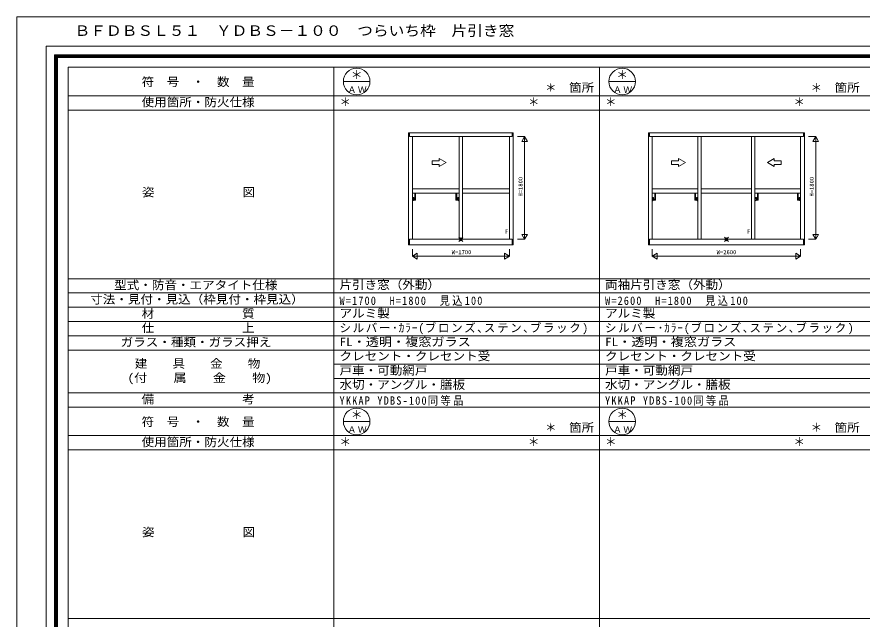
# Model space of a CAD drawing. Units: millimetres, scale not verified. Extents: x -14850 to 14850, y -10500 to 10500.
# Drawn here: x -14850 to -49, y -51 to 10500 of the extents above; entities that cross this region are included whole.
import ezdxf
from ezdxf.enums import TextEntityAlignment as Align

# ---------------------------------------------------------------- set-up
doc = ezdxf.new("R2010")
doc.units = ezdxf.units.MM
doc.header["$LTSCALE"] = 50
doc.layers.add('0-0_0', color=7, linetype='Continuous')
for name, color, linetype, lineweight in [('0-1_USER1', 7, 'Continuous', 9), ('0-2_YKK_ZWAK', 4, 'Continuous', 9), ('0-3_YKK_11', 3, 'Continuous', 9), ('0-4_YKK_12', 7, 'Continuous', 9), ('0-5_YSS_K', 2, 'Continuous', 9)]:
    doc.layers.add(name, color=color, linetype=linetype, lineweight=lineweight)
doc.styles.add('ＭＳ ゴシック', font='')
doc.styles.get('ＭＳ ゴシック').set_extended_font_data('MS Gothic')

msp = doc.modelspace()

# ---------------------------------------------------------------- linework, layer by layer
at = {"layer": '0-1_USER1'}
for p, q in [((-14850, 10500), (14850, 10500)), ((-14850, -10500), (-14850, 10500)), ((-14340.23, 9987.41), (14340.79, 9987.41)), ((-14340.23, -9999.25), (-14340.23, 9987.41)), ((-14190.23, 9837.97), (14190.23, 9837.97)), ((-14190.23, -9849.81), (-14190.23, 9837.97)), ((-14177.82, 9825.57), (14177.82, 9825.57)), ((-14177.82, -9837.41), (-14177.82, 9825.57)), ((-14164.85, 9812.59), (14165.42, 9812.59)), ((-14164.85, -9825), (-14164.85, 9812.59)), ((-14152.44, 9799.62), (14152.45, 9799.62)), ((-14152.44, -9812.03), (-14152.44, 9799.62)), ((-14140.04, 9787.22), (14140.04, 9787.22)), ((-14140.04, -9799.06), (-14140.04, 9787.22)), ((-13949.96, 9617.94), (13950.04, 9617.94)), ((-13949.96, -8247.06), (-13949.96, 9617.94)), ((-9299.96, -8247.06), (-9299.96, 9617.94)), ((-4649.96, -8247.06), (-4649.96, 9617.94)), ((-9133.29, 9367.94), (-8666.63, 9367.94)), ((-4483.29, 9367.94), (-4016.63, 9367.94)), ((-13949.96, 9117.94), (13950.04, 9117.94)), ((-13949.96, 8867.94), (13950.04, 8867.94)), ((-13949.96, 5912.94), (13950.04, 5912.94)), ((-13949.96, 5662.94), (13950.04, 5662.94)), ((-13949.96, 5412.94), (13950.04, 5412.94)), ((-13949.96, 5162.94), (13950.04, 5162.94)), ((-13949.96, 4912.94), (13950.04, 4912.94)), ((-13949.96, 4662.94), (13950.04, 4662.94)), ((-9299.96, 4412.94), (13950.04, 4412.94)), ((-9299.96, 4162.94), (13950.04, 4162.94)), ((-13949.96, 3912.94), (13950.04, 3912.94)), ((-13949.96, 3662.94), (13950.04, 3662.94)), ((-9133.29, 3412.94), (-8666.63, 3412.94)), ((-4483.29, 3412.94), (-4016.63, 3412.94)), ((-13949.96, 3162.94), (13950.04, 3162.94)), ((-13949.96, 2912.94), (13950.04, 2912.94)), ((-13949.96, -42.06), (13950.04, -42.06))]:
    msp.add_line(p, q, dxfattribs=at)
for centre in [(-8899.96, 9367.94), (-4249.96, 9367.94), (-8899.96, 3412.94), (-4249.96, 3412.94)]:
    msp.add_circle(centre, 233.33, dxfattribs=at)
at = {"layer": '0-2_YKK_ZWAK'}
for p, q in [((-7989.96, 6507.94), (-7989.96, 8467.94)), ((-7989.96, 8467.94), (-6159.96, 8467.94)), ((-7972.96, 8402.94), (-7972.96, 8467.94)), ((-6176.96, 8402.94), (-6176.96, 8467.94)), ((-6159.96, 8467.94), (-6159.96, 6507.94)), ((-3789.96, 6507.94), (-3789.96, 8467.94)), ((-3789.96, 8467.94), (-1059.96, 8467.94)), ((-3772.96, 8402.94), (-3772.96, 8467.94)), ((-1076.96, 8402.94), (-1076.96, 8467.94)), ((-1059.96, 8467.94), (-1059.96, 6507.94)), ((-7989.96, 8402.94), (-7989.96, 6602.94)), ((-7972.96, 8402.94), (-6176.96, 8402.94)), ((-7924.96, 6602.94), (-7924.96, 8402.94)), ((-7104.96, 8402.94), (-7104.96, 6602.94)), ((-7044.96, 8402.94), (-7044.96, 6602.94)), ((-6224.96, 8402.94), (-6224.96, 6602.94)), ((-3772.96, 8402.94), (-1076.96, 8402.94)), ((-3724.96, 8402.94), (-3724.96, 6602.94)), ((-2924.96, 8402.94), (-2924.96, 6602.94)), ((-2864.96, 8402.94), (-2864.96, 6602.94)), ((-1984.96, 8402.94), (-1984.96, 6602.94)), ((-1924.96, 8402.94), (-1924.96, 6602.94)), ((-1124.96, 8402.94), (-1124.96, 6602.94)), ((-7454.05, 7976.89), (-7454.05, 8016.77)), ((-7332.22, 7946.44), (-7454.05, 8016.77)), ((-3142.22, 7946.44), (-3264.05, 8016.77)), ((-3264.05, 7976.89), (-3264.05, 8016.77)), ((-1707.7, 7946.44), (-1585.88, 8016.77)), ((-1585.88, 7976.89), (-1585.88, 8016.77)), ((-7575.87, 7915.98), (-7454.05, 7915.98)), ((-3264.05, 7976.89), (-3385.88, 7976.89)), ((-3385.88, 7976.89), (-3385.88, 7915.98)), ((-3385.88, 7915.98), (-3264.05, 7915.98)), ((-3142.22, 7946.44), (-3264.05, 7876.1)), ((-3264.05, 7876.1), (-3264.05, 7915.98)), ((-1707.7, 7946.44), (-1585.88, 7876.1)), ((-1585.88, 7876.1), (-1585.88, 7915.98)), ((-7924.96, 7489.94), (-7104.96, 7489.94)), ((-7924.96, 7409.93), (-7104.96, 7409.93)), ((-7044.96, 7489.94), (-6224.96, 7489.94)), ((-7044.96, 7409.93), (-6224.96, 7409.93)), ((-3724.96, 7489.94), (-2924.96, 7489.94)), ((-3724.96, 7409.93), (-2924.96, 7409.93)), ((-2864.96, 7489.94), (-1984.96, 7489.94)), ((-2864.96, 7409.93), (-1984.96, 7409.93)), ((-1924.96, 7489.94), (-1124.96, 7489.94)), ((-1924.96, 7409.93), (-1124.96, 7409.93)), ((-3719.88, 7272.56), (-3719.88, 7337.53)), ((-7972.96, 6602.94), (-6176.96, 6602.94)), ((-7972.96, 6602.94), (-7972.96, 6507.94)), ((-6176.96, 6602.94), (-6176.96, 6507.94)), ((-3772.96, 6602.94), (-1076.96, 6602.94)), ((-3772.96, 6602.94), (-3772.96, 6507.94)), ((-1076.96, 6602.94), (-1076.96, 6507.94)), ((-6159.96, 6507.94), (-7989.96, 6507.94)), ((-1059.96, 6507.94), (-3789.96, 6507.94))]:
    msp.add_line(p, q, dxfattribs=at)
for points in [[(-7454.05, 7976.89), (-7575.87, 7976.89), (-7575.87, 7915.98)], [(-7332.22, 7946.44), (-7454.05, 7876.1), (-7454.05, 7915.98)], [(-1585.88, 7976.89), (-1464.05, 7976.89), (-1464.05, 7915.98), (-1585.88, 7915.98)]]:
    msp.add_lwpolyline(points, dxfattribs=at)
at = {"layer": '0-3_YKK_11'}
for p, q in [((-7869.12, 7409.61), (-7881.3, 7409.61)), ((-7881.3, 7302.75), (-7881.3, 7409.61)), ((-7869.12, 7290.32), (-7869.12, 7409.61)), ((-7160.8, 7409.61), (-7148.62, 7409.61)), ((-7160.8, 7290.32), (-7160.8, 7409.61)), ((-7148.62, 7302.75), (-7148.62, 7409.61)), ((-3681.3, 7302.75), (-3681.3, 7409.61)), ((-3669.12, 7409.61), (-3681.3, 7409.61)), ((-3669.12, 7290.32), (-3669.12, 7409.61)), ((-2980.8, 7290.32), (-2980.8, 7409.61)), ((-2980.8, 7409.61), (-2968.62, 7409.61)), ((-2968.62, 7302.75), (-2968.62, 7409.61)), ((-1881.31, 7302.75), (-1881.31, 7409.61)), ((-1869.13, 7409.61), (-1881.31, 7409.61)), ((-1869.13, 7290.32), (-1869.13, 7409.61)), ((-1180.8, 7409.61), (-1168.62, 7409.61)), ((-1180.8, 7290.32), (-1180.8, 7409.61)), ((-1168.62, 7302.75), (-1168.62, 7409.61)), ((-7924.96, 7323.32), (-7924.96, 7272.56)), ((-7919.88, 7323.32), (-7924.96, 7323.32)), ((-7919.88, 7272.56), (-7924.96, 7272.56)), ((-7919.88, 7323.32), (-7919.88, 7313.17)), ((-7906.69, 7313.17), (-7919.88, 7313.17)), ((-7919.88, 7282.71), (-7919.88, 7272.56)), ((-7906.69, 7282.71), (-7919.88, 7282.71)), ((-7913.79, 7325.35), (-7913.79, 7337.53)), ((-7899.58, 7337.53), (-7913.79, 7337.53)), ((-7913.79, 7325.35), (-7903.64, 7325.35)), ((-7906.69, 7313.17), (-7906.69, 7282.71)), ((-7881.3, 7305.55), (-7906.69, 7305.55)), ((-7869.12, 7290.32), (-7906.69, 7290.32)), ((-7903.64, 7290.32), (-7903.64, 7325.35)), ((-7899.58, 7290.32), (-7899.58, 7337.53)), ((-7160.8, 7290.32), (-7123.23, 7290.32)), ((-7148.62, 7305.55), (-7123.23, 7305.55)), ((-7130.34, 7337.53), (-7116.13, 7337.53)), ((-7130.34, 7290.32), (-7130.34, 7337.53)), ((-7116.13, 7325.35), (-7126.28, 7325.35)), ((-7126.28, 7290.32), (-7126.28, 7325.35)), ((-7123.23, 7313.16), (-7110.04, 7313.16)), ((-7116.13, 7325.35), (-7116.13, 7337.53)), ((-7110.04, 7323.32), (-7110.04, 7313.16)), ((-7110.04, 7323.32), (-7104.96, 7323.32)), ((-7110.04, 7282.71), (-7110.04, 7272.55)), ((-7110.04, 7272.55), (-7104.96, 7272.55)), ((-7104.96, 7323.32), (-7104.96, 7272.55)), ((-3719.88, 7323.32), (-3724.96, 7323.32)), ((-3724.96, 7323.32), (-3724.96, 7272.56)), ((-3719.88, 7272.56), (-3724.96, 7272.56)), ((-3719.88, 7323.32), (-3719.88, 7313.17)), ((-3706.69, 7313.17), (-3719.88, 7313.17)), ((-3706.69, 7282.71), (-3719.88, 7282.71)), ((-3719.88, 7282.71), (-3719.88, 7272.56)), ((-3699.58, 7337.53), (-3713.79, 7337.53)), ((-3713.79, 7325.35), (-3713.79, 7337.53)), ((-3713.79, 7325.35), (-3703.64, 7325.35)), ((-3706.69, 7313.17), (-3706.69, 7282.71)), ((-3681.3, 7305.55), (-3706.69, 7305.55)), ((-3669.12, 7290.32), (-3706.69, 7290.32)), ((-3703.64, 7290.32), (-3703.64, 7325.35)), ((-3699.58, 7290.32), (-3699.58, 7337.53)), ((-2980.8, 7290.32), (-2943.24, 7290.32)), ((-2968.62, 7305.55), (-2943.24, 7305.55)), ((-2946.28, 7290.32), (-2946.28, 7325.35)), ((-2936.13, 7325.35), (-2946.28, 7325.35)), ((-2943.24, 7313.16), (-2930.04, 7313.16)), ((-2943.24, 7313.16), (-2943.24, 7282.71)), ((-2943.24, 7282.71), (-2930.04, 7282.71)), ((-2936.13, 7325.35), (-2936.13, 7337.53)), ((-2930.04, 7323.32), (-2924.96, 7323.32)), ((-2930.04, 7323.32), (-2930.04, 7313.16)), ((-2930.04, 7282.71), (-2930.04, 7272.55)), ((-2930.04, 7272.55), (-2924.96, 7272.55)), ((-2924.96, 7323.32), (-2924.96, 7272.55)), ((-1919.89, 7323.32), (-1924.96, 7323.32)), ((-1924.96, 7323.32), (-1924.96, 7272.55)), ((-1919.89, 7272.55), (-1924.96, 7272.55)), ((-1919.89, 7323.32), (-1919.89, 7313.16)), ((-1906.69, 7313.16), (-1919.89, 7313.16)), ((-1906.69, 7282.71), (-1919.89, 7282.71)), ((-1919.89, 7282.71), (-1919.89, 7272.55)), ((-1913.8, 7325.35), (-1913.8, 7337.53)), ((-1913.8, 7325.35), (-1903.64, 7325.35)), ((-1906.69, 7313.16), (-1906.69, 7282.71)), ((-1881.31, 7305.55), (-1906.69, 7305.55)), ((-1869.13, 7290.32), (-1906.69, 7290.32)), ((-1903.64, 7290.32), (-1903.64, 7325.35)), ((-1180.8, 7290.32), (-1143.24, 7290.32)), ((-1168.62, 7305.55), (-1143.24, 7305.55)), ((-1150.35, 7337.53), (-1136.13, 7337.53)), ((-1150.35, 7290.32), (-1150.35, 7337.53)), ((-1136.13, 7325.35), (-1146.29, 7325.35)), ((-1146.29, 7290.32), (-1146.29, 7325.35)), ((-1143.24, 7313.17), (-1130.04, 7313.17)), ((-1143.24, 7313.17), (-1143.24, 7282.71)), ((-1143.24, 7282.71), (-1130.04, 7282.71)), ((-1136.13, 7325.35), (-1136.13, 7337.53)), ((-1130.04, 7323.32), (-1124.97, 7323.32)), ((-1130.04, 7323.32), (-1130.04, 7313.17)), ((-1130.04, 7282.71), (-1130.04, 7272.56)), ((-1130.04, 7272.56), (-1124.97, 7272.56)), ((-1124.96, 7323.32), (-1124.96, 7272.56))]:
    msp.add_line(p, q, dxfattribs=at)
for points in [[(-7123.23, 7313.16), (-7123.23, 7282.71), (-7110.04, 7282.71)], [(-2950.34, 7290.32), (-2950.34, 7337.53), (-2936.13, 7337.53)], [(-1899.58, 7290.32), (-1899.58, 7337.53), (-1913.8, 7337.53)]]:
    msp.add_lwpolyline(points, dxfattribs=at)
at = {"layer": '0-4_YKK_12'}
for p, q in [((-7110.32, 6638.29), (-7039.61, 6567.58)), ((-7110.32, 6567.58), (-7039.61, 6638.29)), ((-2460.32, 6638.29), (-2389.61, 6567.58)), ((-2460.32, 6567.58), (-2389.61, 6638.29))]:
    msp.add_line(p, q, dxfattribs=at)
for centre in [(-7074.96, 6602.94), (-2424.96, 6602.94)]:
    msp.add_circle(centre, 25, dxfattribs=at)
at = {"layer": '0-5_YSS_K'}
for p, q in [((-6084.96, 8402.94), (-5959.96, 8402.94)), ((-5959.96, 8402.94), (-6009.96, 8316.33)), ((-5909.96, 8316.33), (-6009.96, 8316.33)), ((-5959.96, 8402.94), (-5959.96, 6602.94)), ((-5909.96, 8316.33), (-5959.96, 8402.94)), ((-984.96, 8402.94), (-859.96, 8402.94)), ((-859.96, 8402.94), (-909.96, 8316.33)), ((-809.96, 8316.33), (-909.96, 8316.33)), ((-859.96, 8402.94), (-859.96, 6602.94)), ((-809.96, 8316.33), (-859.96, 8402.94)), ((-6009.96, 6689.54), (-5909.96, 6689.54)), ((-909.96, 6689.54), (-809.96, 6689.54)), ((-909.96, 6689.54), (-859.96, 6602.94)), ((-859.96, 6602.94), (-809.96, 6689.54)), ((-6084.96, 6602.94), (-5959.96, 6602.94)), ((-984.96, 6602.94), (-859.96, 6602.94)), ((-7924.96, 6432.94), (-7924.96, 6307.94)), ((-6224.96, 6432.94), (-6224.96, 6307.94)), ((-3724.96, 6432.94), (-3724.96, 6307.94)), ((-1124.96, 6432.94), (-1124.96, 6307.94)), ((-7924.96, 6307.94), (-7838.36, 6357.94)), ((-7924.96, 6307.94), (-6224.96, 6307.94)), ((-7838.36, 6257.94), (-7924.96, 6307.94)), ((-7838.36, 6257.94), (-7838.36, 6357.94)), ((-6311.56, 6257.94), (-6311.56, 6357.94)), ((-6224.96, 6307.94), (-6311.56, 6357.94)), ((-6311.56, 6257.94), (-6224.96, 6307.94)), ((-3724.96, 6307.94), (-3638.36, 6357.94)), ((-3724.96, 6307.94), (-1124.96, 6307.94)), ((-3638.36, 6257.94), (-3724.96, 6307.94)), ((-3638.36, 6257.94), (-3638.36, 6357.94)), ((-1124.96, 6307.94), (-1211.56, 6357.94)), ((-1211.56, 6257.94), (-1211.56, 6357.94)), ((-1211.56, 6257.94), (-1124.96, 6307.94))]:
    msp.add_line(p, q, dxfattribs=at)
msp.add_lwpolyline([(-6009.96, 6689.54), (-5959.96, 6602.94), (-5909.96, 6689.54)], dxfattribs=at)

# ---------------------------------------------------------------- texts
at = {"layer": '0-0_0', "color": 3, "style": 'ＭＳ ゴシック', "width": 1.1}
msp.add_text('ＢＦＤＢＳＬ５１\u3000ＹＤＢＳ－１００\u3000つらいち枠\u3000片引き窓\u3000', height=183.3, dxfattribs=at).set_placement((-13840.22, 10112.41), align=Align.BOTTOM_LEFT)
at = {"layer": '0-0_0', "style": 'ＭＳ ゴシック'}
for p in [(-8999.96, 9367.94), (-4349.96, 9367.94), (-5599.96, 9142.94), (-949.96, 9142.94), (-9199.96, 8892.94), (-5899.96, 8892.94), (-4549.96, 8892.94), (-1249.96, 8892.94), (-8999.96, 3412.94), (-4349.96, 3412.94), (-5599.96, 3187.94), (-949.96, 3187.94), (-9199.96, 2937.94), (-5899.96, 2937.94), (-4549.96, 2937.94), (-1249.96, 2937.94)]:
    msp.add_text('＊', height=146.6, dxfattribs=at).set_placement(p, align=Align.BOTTOM_LEFT)
for s, width, p in [('片引き窓（外動）', 1.1, (-9199.96, 5687.94)), ('両袖片引き窓（外動）', 1.1, (-4549.96, 5687.94)), ('アルミ製', 1.1, (-9199.96, 5187.94)), ('アルミ製', 1.1, (-4549.96, 5187.94)), ('FL・透明・複窓ガラス', 1.15, (-9199.96, 4687.94)), ('FL・透明・複窓ガラス', 1.15, (-4549.96, 4687.94)), ('クレセント・クレセント受', 1.1, (-9199.96, 4437.94)), ('クレセント・クレセント受', 1.1, (-4549.96, 4437.94)), ('戸車・可動網戸', 1.1, (-9199.96, 4187.94)), ('戸車・可動網戸', 1.1, (-4549.96, 4187.94)), ('水切・アングル・膳板', 1.1, (-9199.96, 3937.94)), ('水切・アングル・膳板', 1.1, (-4549.96, 3937.94))]:
    msp.add_text(s, height=146.6, dxfattribs=dict(at, width=width)).set_placement(p, align=Align.BOTTOM_LEFT)
at = {"layer": '0-0_0', "char_height": 146.6, "attachment_point": 7, "style": 'ＭＳ ゴシック'}
for s, insert in [('\\T1.22;\\W0.9;W=1700\u3000H=1800\u3000見込100', (-9199.96, 5437.94)), ('\\T1.22;\\W0.9;W=2600\u3000H=1800\u3000見込100', (-4549.96, 5437.94)), ('\\T1.15;シルバー･ｶﾗｰ(ブロンズ､ステン､ブラック)', (-9199.96, 4937.94)), ('\\T1.15;シルバー･ｶﾗｰ(ブロンズ､ステン､ブラック)', (-4549.96, 4937.94)), ('\\T1.23;\\W0.9;YKKAP\\~YDBS-100同等品', (-9199.96, 3687.94)), ('\\T1.23;\\W0.9;YKKAP\\~YDBS-100同等品', (-4549.96, 3687.94))]:
    msp.add_mtext(s, dxfattribs=dict(at, insert=insert))
at = {"layer": '0-1_USER1', "style": 'ＭＳ ゴシック'}
for s, width, p in [('符\u3000号\u3000・\u3000数\u3000量', 1.1, (-12666.33, 9242.94)), ('箇所', 1.1, (-5179.96, 9142.94)), ('箇所', 1.1, (-529.96, 9142.94)), ('使用箇所・防火仕様', 1.1, (-12666.33, 8887.94)), ('姿\u3000\u3000\u3000\u3000\u3000\u3000\u3000図', 1.1, (-12659.66, 7310.44)), ('型式・防音・エアタイト仕様', 1.1, (-13146.33, 5682.94)), ('寸法・見付・見込（枠見付・枠見込）', 1.1, (-13566.33, 5432.94)), ('材\u3000\u3000\u3000\u3000\u3000\u3000\u3000質', 1.1, (-12666.33, 5182.94)), ('仕\u3000\u3000\u3000\u3000\u3000\u3000\u3000上', 1.1, (-12666.33, 4932.94)), ('ガラス・種類・ガラス押え', 1.1, (-13033, 4682.94)), ('建\u3000\u3000具\u3000\u3000金\u3000\u3000物', 1.1, (-12786.33, 4307.94)), ('(付\u3000\u3000属\u3000\u3000金\u3000\u3000物)', 1.15, (-12913, 4057.94)), ('備\u3000\u3000\u3000\u3000\u3000\u3000\u3000考', 1.1, (-12666.33, 3682.94)), ('符\u3000号\u3000・\u3000数\u3000量', 1.1, (-12666.33, 3287.94)), ('箇所', 1.1, (-5179.96, 3187.94)), ('箇所', 1.1, (-529.96, 3187.94)), ('使用箇所・防火仕様', 1.1, (-12666.33, 2932.94)), ('姿\u3000\u3000\u3000\u3000\u3000\u3000\u3000図', 1.1, (-12659.66, 1355.44))]:
    msp.add_text(s, height=146.6, dxfattribs=dict(at, width=width)).set_placement(p, align=Align.BOTTOM_LEFT)
at = {"layer": '0-1_USER1', "char_height": 110, "attachment_point": 7, "style": 'ＭＳ ゴシック'}
for insert in [(-9059.96, 9167.94), (-4409.96, 9167.94), (-9059.96, 3212.94), (-4409.96, 3212.94)]:
    msp.add_mtext('\\T1.17;ＡＷ', dxfattribs=dict(at, insert=insert))
at = {"layer": '0-2_YKK_ZWAK', "style": 'ＭＳ ゴシック'}
for p in [(-6301.63, 6682.94), (-2061.63, 6682.94)]:
    msp.add_text('F', height=73.31, dxfattribs=at).set_placement(p, align=Align.BOTTOM_LEFT)
at = {"layer": '0-5_YSS_K', "color": 4, "style": 'ＭＳ ゴシック'}
for p in [(-5971.96, 7352.94), (-871.96, 7352.94)]:
    msp.add_text('H=1800', height=73.31, rotation=90, dxfattribs=at).set_placement(p, align=Align.BOTTOM_LEFT)
for s, p in [('W=1700', (-7234.96, 6319.93)), ('W=2600', (-2594.96, 6319.93))]:
    msp.add_text(s, height=73.31, dxfattribs=at).set_placement(p, align=Align.BOTTOM_LEFT)

doc.saveas('drawing.dxf')
